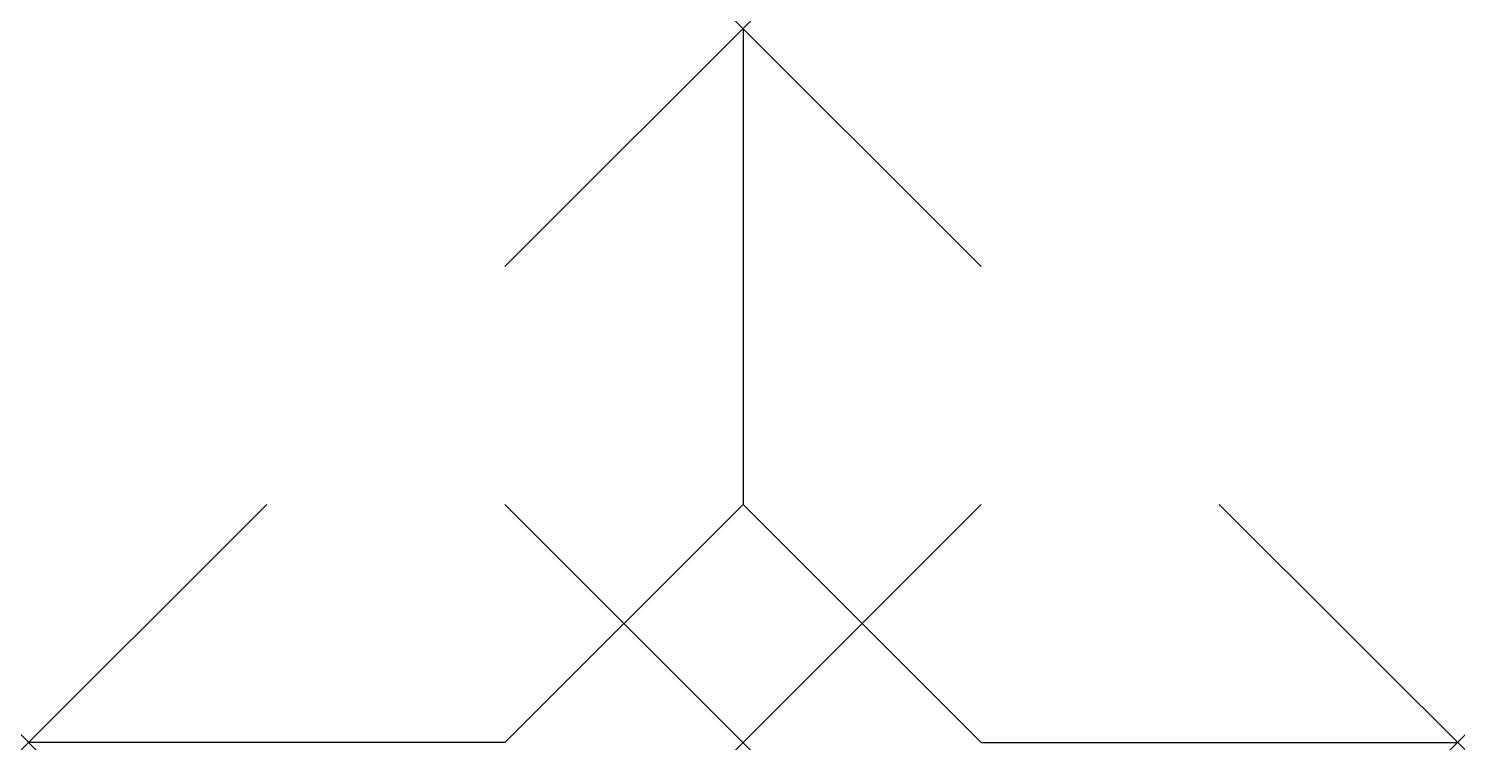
# Model space of a CAD drawing. Extents: x 119.5 to 125.5, y -88 to -85.
import ezdxf

# ---------------------------------------------------------------- set-up
doc = ezdxf.new("R2010")
doc.units = 0
doc.header["$LTSCALE"] = 0.2
doc.header["$MEASUREMENT"] = 0
doc.header["$PDMODE"] = 3
doc.header["$PDSIZE"] = -2
doc.layers.get('0').update_dxf_attribs({"linetype": 'CONTINUOUS'})
doc.layers.add('C', color=7, linetype='CONTINUOUS')

msp = doc.modelspace()

# ---------------------------------------------------------------- linework, layer by layer
at = {"linetype": 'Continuous'}
for p, q in [((122.5, -85), (122.5, -87)), ((121.5, -88), (122.5, -87)), ((122.5, -87), (123.5, -88)), ((121.5, -88), (119.5, -88)), ((123.5, -88), (125.5, -88))]:
    msp.add_line(p, q, dxfattribs=at)
at = {"layer": 'C', "color": 2, "linetype": 'Continuous'}
msp.add_point((122.5, -85), dxfattribs=at)
at = {"layer": 'C', "color": 6, "linetype": 'Continuous'}
msp.add_point((122.5, -85), dxfattribs=at)
at = {"layer": 'C', "color": 1, "linetype": 'Continuous'}
msp.add_point((119.5, -88), dxfattribs=at)
at = {"layer": 'C', "color": 4, "linetype": 'Continuous'}
msp.add_point((119.5, -88), dxfattribs=at)
at = {"layer": 'C', "color": 5, "linetype": 'Continuous'}
msp.add_point((122.5, -88), dxfattribs=at)
at = {"layer": 'C', "color": 3, "linetype": 'Continuous'}
msp.add_point((125.5, -88), dxfattribs=at)

doc.saveas('drawing.dxf')
